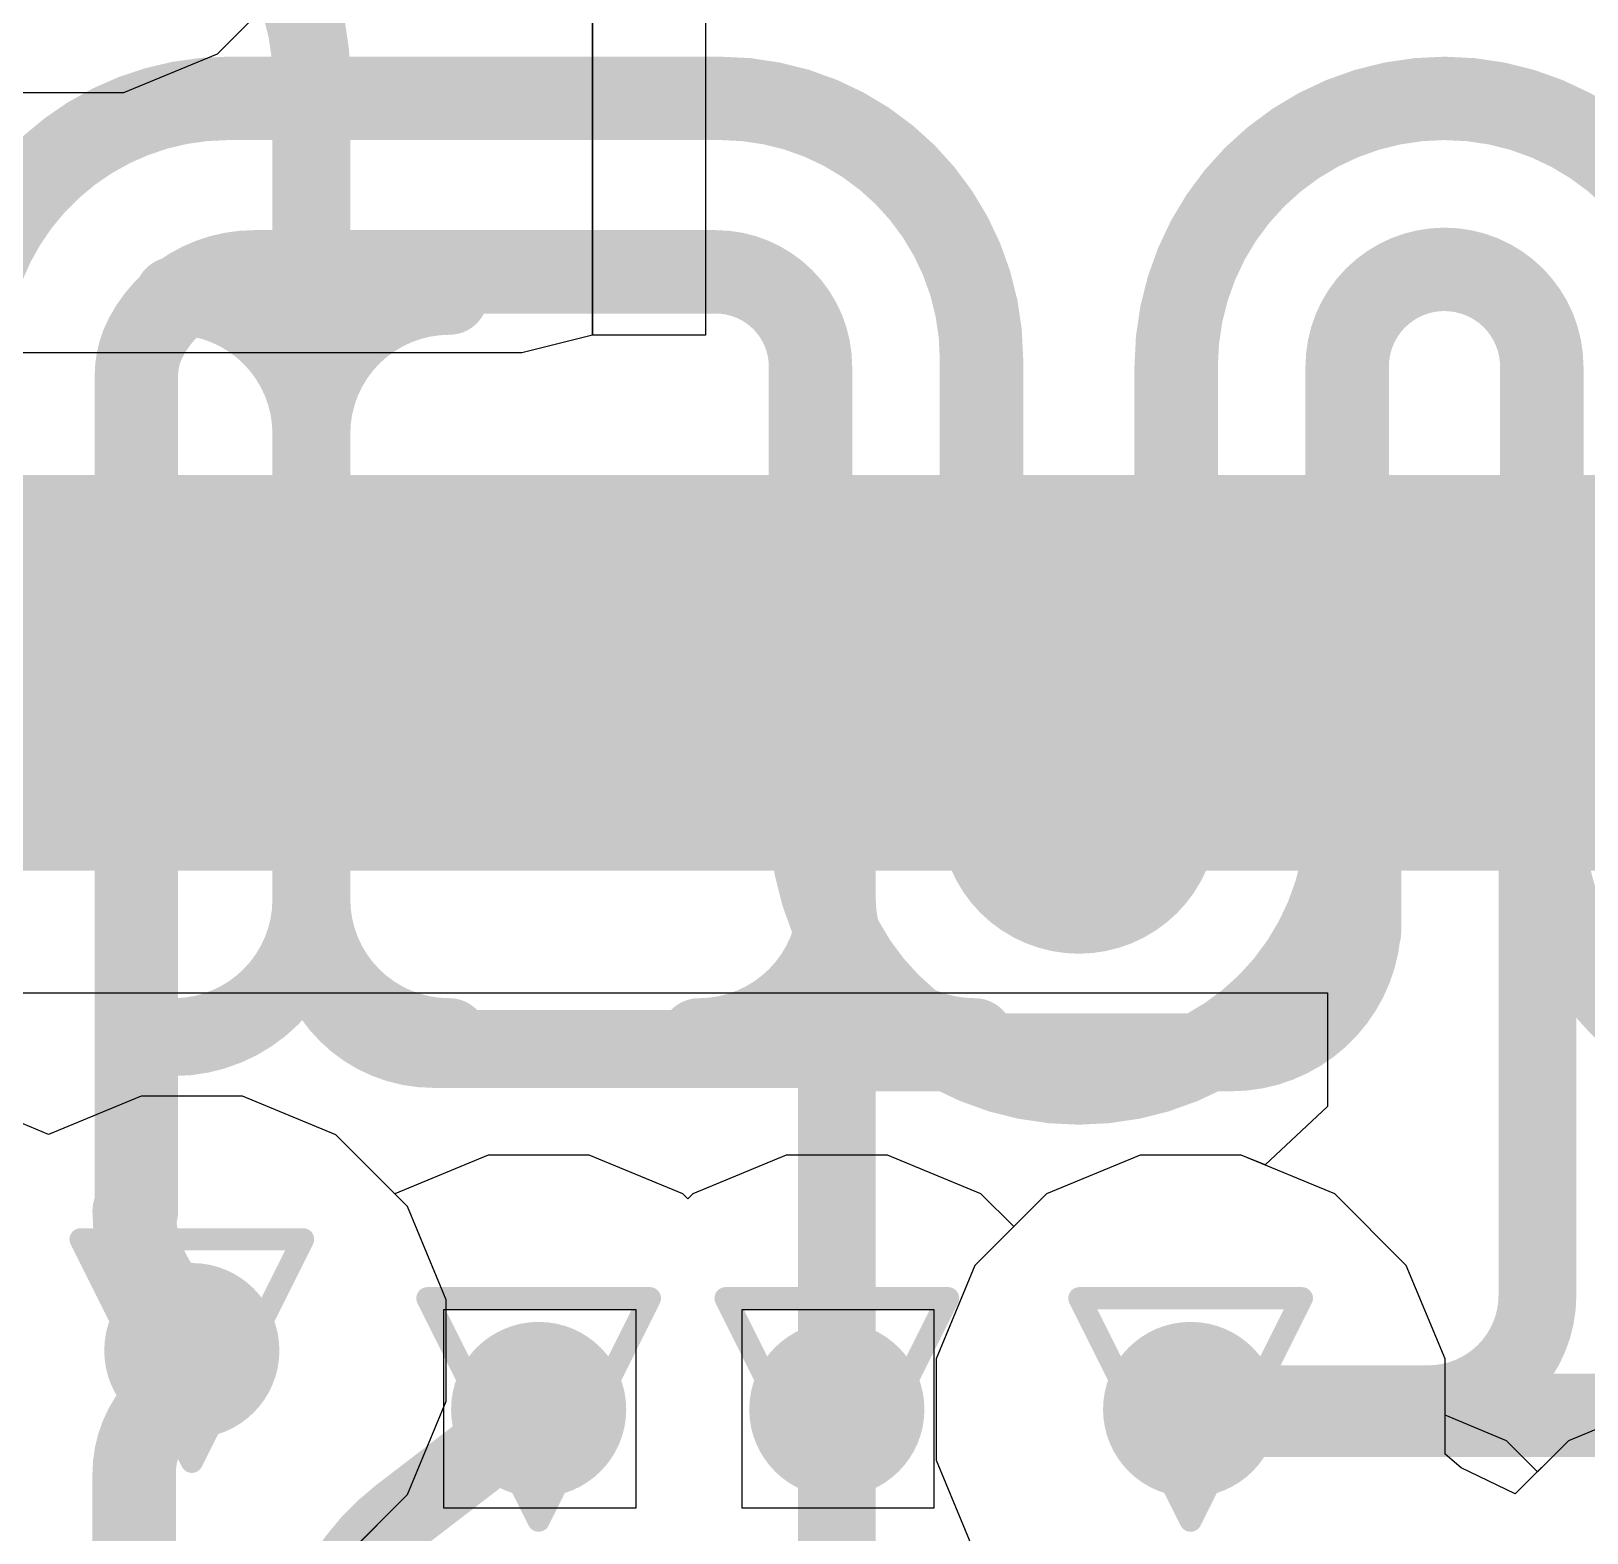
# Model space of a CAD drawing. Header units: inches. Extents: x -5 to 234, y -4 to 104.
# Drawn here: x 57.46 to 61.013, y -0.924 to 2.506 of the extents above; entities that cross this region are included whole.
import ezdxf

# ---------------------------------------------------------------- set-up
doc = ezdxf.new("R2010")
doc.units = ezdxf.units.IN
for name, color, linetype in [('Bottom Layer', 5, 'Continuous'), ('Drill Drawing', 1, 'Continuous'), ('GND', 16, 'Continuous'), ('POWER', 76, 'Continuous'), ('Top Layer', 1, 'Continuous'), ('Top Solder', 216, 'Continuous'), ('Via Holes', 16, 'Continuous')]:
    doc.layers.add(name, color=color, linetype=linetype)

# ---------------------------------------------------------------- blocks, each defined once
blk = doc.blocks.new('DF40C_100DS_0_4V_51__13')
at = {"layer": 'Top Layer'}
for points in [[(-13.699998, 0.35000057), (-13.4999984, 0.35000057), (-13.4999984, -0.35000057), (-13.699998, -0.35000057)], [(-13.30000134, 0.35000057), (-13.10000174, 0.35000057), (-13.10000174, -0.35000057), (-13.30000134, -0.35000057)], [(-12.8999996, 0.35000057), (-12.7, 0.35000057), (-12.7, -0.35000057), (-12.8999996, -0.35000057)], [(-12.5000004, 0.35000057), (-12.3000008, 0.35000057), (-12.3000008, -0.35000057), (-12.5000004, -0.35000057)], [(-12.1000012, 0.35000057), (-11.9000016, 0.35000057), (-11.9000016, -0.35000057), (-12.1000012, -0.35000057)], [(-11.69999946, 0.35000057), (-11.49999986, 0.35000057), (-11.49999986, -0.35000057), (-11.69999946, -0.35000057)], [(-11.30000026, 0.35000057), (-11.10000066, 0.35000057), (-11.10000066, -0.35000057), (-11.30000026, -0.35000057)], [(-10.90000106, 0.35000057), (-10.70000146, 0.35000057), (-10.70000146, -0.35000057), (-10.90000106, -0.35000057)], [(-10.49999932, 0.35000057), (-10.29999972, 0.35000057), (-10.29999972, -0.35000057), (-10.49999932, -0.35000057)]]:
    blk.add_hatch(color=1, dxfattribs=at).paths.add_polyline_path(points)
at = {"layer": 'Top Solder'}
for points in [[(-14.20160228, 0.45160057), (-13.79840268, 0.45160057), (-13.79840268, -0.45160057), (-14.20160228, -0.45160057)], [(-13.801598, 0.45160057), (-13.3983984, 0.45160057), (-13.3983984, -0.45160057), (-13.801598, -0.45160057)], [(-13.40160134, 0.45160057), (-12.99840174, 0.45160057), (-12.99840174, -0.45160057), (-13.40160134, -0.45160057)], [(-13.0015996, 0.45160057), (-12.5984, 0.45160057), (-12.5984, -0.45160057), (-13.0015996, -0.45160057)], [(-12.6016004, 0.45160057), (-12.1984008, 0.45160057), (-12.1984008, -0.45160057), (-12.6016004, -0.45160057)], [(-12.2016012, 0.45160057), (-11.7984016, 0.45160057), (-11.7984016, -0.45160057), (-12.2016012, -0.45160057)], [(-11.80159946, 0.45160057), (-11.39839986, 0.45160057), (-11.39839986, -0.45160057), (-11.80159946, -0.45160057)], [(-11.40160026, 0.45160057), (-10.99840066, 0.45160057), (-10.99840066, -0.45160057), (-11.40160026, -0.45160057)], [(-11.00160106, 0.45160057), (-10.59840146, 0.45160057), (-10.59840146, -0.45160057), (-11.00160106, -0.45160057)], [(-10.60159932, 0.45160057), (-10.19839972, 0.45160057), (-10.19839972, -0.45160057), (-10.60159932, -0.45160057)]]:
    blk.add_hatch(color=216, dxfattribs=at).paths.add_polyline_path(points)

msp = doc.modelspace()

# ---------------------------------------------------------------- hatches: boundary and pattern name
at = {"layer": 'Bottom Layer'}
h = msp.add_hatch(color=5, dxfattribs=at)
edge = h.paths.add_edge_path()
edge.add_arc((57.82692015999999, -0.50800254), 0.1999996, 0, 360)
h = msp.add_hatch(color=5, dxfattribs=at)
edge = h.paths.add_edge_path()
edge.add_arc((58.61895058, -0.64250062), 0.1999996, 0, 360)
h = msp.add_hatch(color=5, dxfattribs=at)
edge = h.paths.add_edge_path()
edge.add_arc((59.29991696, -0.64250062), 0.1999996, 0, 360)
h = msp.add_hatch(color=5, dxfattribs=at)
edge = h.paths.add_edge_path()
edge.add_arc((60.10788334, -0.64250062), 0.1999996, 0, 360)
at = {"layer": 'GND'}
h = msp.add_hatch(color=16, dxfattribs=at)
edge = h.paths.add_edge_path()
edge.add_arc((57.82692015999999, -0.50800254), 0.1999996, 0, 360)
h = msp.add_hatch(color=16, dxfattribs=at)
edge = h.paths.add_edge_path()
edge.add_arc((58.61895058, -0.64250062), 0.1999996, 0, 360)
h = msp.add_hatch(color=16, dxfattribs=at)
edge = h.paths.add_edge_path()
edge.add_arc((59.29991696, -0.64250062), 0.1999996, 0, 360)
h = msp.add_hatch(color=16, dxfattribs=at)
edge = h.paths.add_edge_path()
edge.add_arc((60.10788334, -0.64250062), 0.1999996, 0, 360)
at = {"layer": 'POWER'}
h = msp.add_hatch(color=76, dxfattribs=at)
edge = h.paths.add_edge_path()
edge.add_arc((57.82692015999999, -0.50800254), 0.1999996, 0, 360)
h = msp.add_hatch(color=76, dxfattribs=at)
edge = h.paths.add_edge_path()
edge.add_arc((58.61895058, -0.64250062), 0.1999996, 0, 360)
h = msp.add_hatch(color=76, dxfattribs=at)
edge = h.paths.add_edge_path()
edge.add_arc((59.29991696, -0.64250062), 0.1999996, 0, 360)
h = msp.add_hatch(color=76, dxfattribs=at)
edge = h.paths.add_edge_path()
edge.add_arc((60.10788334, -0.64250062), 0.1999996, 0, 360)
at = {"layer": 'Top Layer'}
h = msp.add_hatch(color=1, dxfattribs=at)
edge = h.paths.add_edge_path()
edge.add_arc((57.82692015999999, -0.50800254), 0.1999996, 0, 360)
h = msp.add_hatch(color=1, dxfattribs=at)
edge = h.paths.add_edge_path()
edge.add_arc((58.61895058, -0.64250062), 0.1999996, 0, 360)
h = msp.add_hatch(color=1, dxfattribs=at)
edge = h.paths.add_edge_path()
edge.add_arc((59.29991696, -0.64250062), 0.1999996, 0, 360)
h = msp.add_hatch(color=1, dxfattribs=at)
edge = h.paths.add_edge_path()
edge.add_arc((60.10788334, -0.64250062), 0.1999996, 0, 360)
at = {"layer": 'Via Holes'}
h = msp.add_hatch(color=7, dxfattribs=at)
edge = h.paths.add_edge_path()
edge.add_arc((57.82692015999999, -0.50800254), 0.0999998, 0, 360)
h = msp.add_hatch(color=7, dxfattribs=at)
edge = h.paths.add_edge_path()
edge.add_arc((58.61895058, -0.64250062), 0.0999998, 0, 360)
h = msp.add_hatch(color=7, dxfattribs=at)
edge = h.paths.add_edge_path()
edge.add_arc((59.29991696, -0.64250062), 0.0999998, 0, 360)
h = msp.add_hatch(color=7, dxfattribs=at)
edge = h.paths.add_edge_path()
edge.add_arc((60.10788334, -0.64250062), 0.0999998, 0, 360)

# ---------------------------------------------------------------- linework, layer by layer
at = {"layer": 'Bottom Layer'}
for p, q in [((58.84141394, -0.41462198), (58.40183137999999, -0.41462198)), ((58.40183137999999, -0.41462198), (58.40183137999999, -0.8671179)), ((58.84141394, -0.8671179), (58.84141394, -0.41462198)), ((59.52238032, -0.41462198), (59.08279776, -0.41462198)), ((59.08279776, -0.41462198), (59.08279776, -0.8671179)), ((59.52238032, -0.8671179), (59.52238032, -0.41462198)), ((58.40183137999999, -0.8671179), (58.84141394, -0.8671179)), ((59.08279776, -0.8671179), (59.52238032, -0.8671179))]:
    msp.add_line(p, q, dxfattribs=at)
for points in [[(57.30978378, 1.75171608, 0.1905, 0.1905, -0.4142135623730951), (57.91008229999999, 2.3520146, 0.1905, 0.1905, 0)], [(57.91008229999999, 2.3520146, 0.1905, 0.1905, 0), (59.03474857999999, 2.3520146, 0.1905, 0.1905, 0)], [(59.03474857999999, 2.3520146, 0.1905, 0.1905, -0.4142135623730951), (59.63031254, 1.75645064, 0.1905, 0.1905, 0)], [(60.07481254, 1.73925992, 0.1905, 0.1905, -0.9999999999999999), (61.3003219, 1.73925992, 0.1905, 0.1905, 0)], [(57.72157366, 1.80550566, 0.1905, 0.1905, -0.2797245953977867), (57.9692008, 1.9558, 0.1905, 0.1905, 0)], [(57.9692008, 1.9558, 0.1905, 0.1905, 0), (59.02326778, 1.9558, 0.1905, 0.1905, 0)], [(59.02326778, 1.9558, 0.1905, 0.1905, -0.4142135623730951), (59.23980786, 1.73925992, 0.1905, 0.1905, 0)], [(60.46531721999999, 1.73925992, 0.1905, 0.1905, -0.9999999999999999), (60.90981721999999, 1.73925992, 0.1905, 0.1905, 0)], [(57.70028338, 1.7189704, 0.1905, 0.1905, -0.1185919787070446), (57.72157366, 1.80550566, 0.1905, 0.1905, 0)], [(59.63031254, 0.71591678, 0.1905, 0.1905, 0), (59.63031254, 1.75645064, 0.1905, 0.1905, 0)], [(57.70028338, -0.18993104, 0.1905, 0.1905, 0), (57.70028338, 1.7189704, 0.1905, 0.1905, 0)], [(59.23980786, 0.71591678, 0.1905, 0.1905, 0), (59.23980786, 1.73925992, 0.1905, 0.1905, 0)], [(60.07481254, 0.71591678, 0.1905, 0.1905, 0), (60.07481254, 1.73925992, 0.1905, 0.1905, 0)], [(60.46531721999999, 0.71591678, 0.1905, 0.1905, 0), (60.46531721999999, 1.73925992, 0.1905, 0.1905, 0)], [(60.90981721999999, 0.71591678, 0.1905, 0.1905, 0), (60.90981721999999, 1.73925992, 0.1905, 0.1905, 0)], [(60.46531721999999, 0.71591678, 0.1905, 0.1905, -0.9999999999999999), (59.23980786, 0.71591678, 0.1905, 0.1905, 0)], [(60.07481254, 0.71591678, 0.1905, 0.1905, -0.9999999999999999), (59.63031254, 0.71591678, 0.1905, 0.1905, 0)], [(62.13532658, 0.71591678, 0.1905, 0.1905, -0.9999999999999999), (60.90981721999999, 0.71591678, 0.1905, 0.1905, 0)], [(57.69517036, -0.18993104, 0.1905, 0.1905, 0), (57.70028338, -0.18993104, 0.1905, 0.1905, 0)], [(57.78683388, -0.411226, 0.1905, 0.1905, -0.198912367379658), (57.69517036, -0.18993104, 0.1905, 0.1905, 0)], [(57.78683388, -0.411226, 0.1905, 0.1905, -0.198912367379658), (57.82692015999999, -0.50800254, 0.1905, 0.1905, 0)], [(60.10788334, -0.64250062, 0.18999962, 0.18999962, 0), (60.1213174, -0.6559346799999999, 0.18999962, 0.18999962, 0)], [(60.1213174, -0.6559346799999999, 0.18999962, 0.18999962, 0), (77.78324549999999, -0.6559346799999999, 0.18999962, 0.18999962, 0)]]:
    msp.add_lwpolyline(points, format="xyseb", dxfattribs=at)
for points in [[(57.8624573, 2.3520146, 0.09524999999999999, 0.09524999999999999, 1), (57.9577073, 2.3520146, 0.09524999999999999, 0.09524999999999999, 1)], [(57.8624573, 2.3520146, 0.09524999999999999, 0.09524999999999999, 1), (57.9577073, 2.3520146, 0.09524999999999999, 0.09524999999999999, 1)], [(58.98712358, 2.3520146, 0.09524999999999999, 0.09524999999999999, 1), (59.08237358, 2.3520146, 0.09524999999999999, 0.09524999999999999, 1)], [(58.98712358, 2.3520146, 0.09524999999999999, 0.09524999999999999, 1), (59.08237358, 2.3520146, 0.09524999999999999, 0.09524999999999999, 1)], [(57.9215758, 1.9558, 0.09524999999999999, 0.09524999999999999, 1), (58.01682579999999, 1.9558, 0.09524999999999999, 0.09524999999999999, 1)], [(57.9215758, 1.9558, 0.09524999999999999, 0.09524999999999999, 1), (58.01682579999999, 1.9558, 0.09524999999999999, 0.09524999999999999, 1)], [(58.97564278, 1.9558, 0.09524999999999999, 0.09524999999999999, 1), (59.07089277999999, 1.9558, 0.09524999999999999, 0.09524999999999999, 1)], [(58.97564278, 1.9558, 0.09524999999999999, 0.09524999999999999, 1), (59.07089277999999, 1.9558, 0.09524999999999999, 0.09524999999999999, 1)], [(57.67394866, 1.80550566, 0.09524999999999999, 0.09524999999999999, 1), (57.76919866, 1.80550566, 0.09524999999999999, 0.09524999999999999, 1)], [(57.67394866, 1.80550566, 0.09524999999999999, 0.09524999999999999, 1), (57.76919866, 1.80550566, 0.09524999999999999, 0.09524999999999999, 1)], [(59.58268753999999, 1.75645064, 0.09524999999999999, 0.09524999999999999, 1), (59.67793754, 1.75645064, 0.09524999999999999, 0.09524999999999999, 1)], [(59.58268753999999, 1.75645064, 0.09524999999999999, 0.09524999999999999, 1), (59.67793754, 1.75645064, 0.09524999999999999, 0.09524999999999999, 1)], [(57.65265838, 1.7189704, 0.09524999999999999, 0.09524999999999999, 1), (57.74790838, 1.7189704, 0.09524999999999999, 0.09524999999999999, 1)], [(57.65265838, 1.7189704, 0.09524999999999999, 0.09524999999999999, 1), (57.74790838, 1.7189704, 0.09524999999999999, 0.09524999999999999, 1)], [(59.19218286, 1.73925992, 0.09524999999999999, 0.09524999999999999, 1), (59.28743286, 1.73925992, 0.09524999999999999, 0.09524999999999999, 1)], [(59.19218286, 1.73925992, 0.09524999999999999, 0.09524999999999999, 1), (59.28743286, 1.73925992, 0.09524999999999999, 0.09524999999999999, 1)], [(60.02718754, 1.73925992, 0.09524999999999999, 0.09524999999999999, 1), (60.12243754, 1.73925992, 0.09524999999999999, 0.09524999999999999, 1)], [(60.02718754, 1.73925992, 0.09524999999999999, 0.09524999999999999, 1), (60.12243754, 1.73925992, 0.09524999999999999, 0.09524999999999999, 1)], [(60.41769222, 1.73925992, 0.09524999999999999, 0.09524999999999999, 1), (60.51294221999999, 1.73925992, 0.09524999999999999, 0.09524999999999999, 1)], [(60.41769222, 1.73925992, 0.09524999999999999, 0.09524999999999999, 1), (60.51294221999999, 1.73925992, 0.09524999999999999, 0.09524999999999999, 1)], [(60.86219221999999, 1.73925992, 0.09524999999999999, 0.09524999999999999, 1), (60.95744222, 1.73925992, 0.09524999999999999, 0.09524999999999999, 1)], [(60.86219221999999, 1.73925992, 0.09524999999999999, 0.09524999999999999, 1), (60.95744222, 1.73925992, 0.09524999999999999, 0.09524999999999999, 1)], [(59.19218286, 0.71591678, 0.09524999999999999, 0.09524999999999999, 1), (59.28743286, 0.71591678, 0.09524999999999999, 0.09524999999999999, 1)], [(59.19218286, 0.71591678, 0.09524999999999999, 0.09524999999999999, 1), (59.28743286, 0.71591678, 0.09524999999999999, 0.09524999999999999, 1)], [(59.58268753999999, 0.71591678, 0.09524999999999999, 0.09524999999999999, 1), (59.67793754, 0.71591678, 0.09524999999999999, 0.09524999999999999, 1)], [(59.58268753999999, 0.71591678, 0.09524999999999999, 0.09524999999999999, 1), (59.67793754, 0.71591678, 0.09524999999999999, 0.09524999999999999, 1)], [(60.02718754, 0.71591678, 0.09524999999999999, 0.09524999999999999, 1), (60.12243754, 0.71591678, 0.09524999999999999, 0.09524999999999999, 1)], [(60.02718754, 0.71591678, 0.09524999999999999, 0.09524999999999999, 1), (60.12243754, 0.71591678, 0.09524999999999999, 0.09524999999999999, 1)], [(60.41769222, 0.71591678, 0.09524999999999999, 0.09524999999999999, 1), (60.51294221999999, 0.71591678, 0.09524999999999999, 0.09524999999999999, 1)], [(60.41769222, 0.71591678, 0.09524999999999999, 0.09524999999999999, 1), (60.51294221999999, 0.71591678, 0.09524999999999999, 0.09524999999999999, 1)], [(60.86219221999999, 0.71591678, 0.09524999999999999, 0.09524999999999999, 1), (60.95744222, 0.71591678, 0.09524999999999999, 0.09524999999999999, 1)], [(60.86219221999999, 0.71591678, 0.09524999999999999, 0.09524999999999999, 1), (60.95744222, 0.71591678, 0.09524999999999999, 0.09524999999999999, 1)], [(57.64754536, -0.18993104, 0.09524999999999999, 0.09524999999999999, 1), (57.74279536, -0.18993104, 0.09524999999999999, 0.09524999999999999, 1)], [(57.64754536, -0.18993104, 0.09524999999999999, 0.09524999999999999, 1), (57.74279536, -0.18993104, 0.09524999999999999, 0.09524999999999999, 1)], [(57.65265838, -0.18993104, 0.09524999999999999, 0.09524999999999999, 1), (57.74790838, -0.18993104, 0.09524999999999999, 0.09524999999999999, 1)], [(57.65265838, -0.18993104, 0.09524999999999999, 0.09524999999999999, 1), (57.74790838, -0.18993104, 0.09524999999999999, 0.09524999999999999, 1)], [(57.73920887999999, -0.411226, 0.09524999999999999, 0.09524999999999999, 1), (57.83445887999999, -0.411226, 0.09524999999999999, 0.09524999999999999, 1)], [(57.73920887999999, -0.411226, 0.09524999999999999, 0.09524999999999999, 1), (57.83445887999999, -0.411226, 0.09524999999999999, 0.09524999999999999, 1)], [(57.77929515999999, -0.50800254, 0.09524999999999999, 0.09524999999999999, 1), (57.87454516, -0.50800254, 0.09524999999999999, 0.09524999999999999, 1)], [(60.06038279999999, -0.64250062, 0.09499853999999999, 0.09499853999999999, 1), (60.15538388, -0.64250062, 0.09499853999999999, 0.09499853999999999, 1)], [(60.07381685999999, -0.6559346799999999, 0.09499853999999999, 0.09499853999999999, 1), (60.16881794, -0.6559346799999999, 0.09499853999999999, 0.09499853999999999, 1)], [(60.07381685999999, -0.6559346799999999, 0.09499853999999999, 0.09499853999999999, 1), (60.16881794, -0.6559346799999999, 0.09499853999999999, 0.09499853999999999, 1)]]:
    msp.add_lwpolyline(points, format="xyseb", close=True, dxfattribs=at)
at = {"layer": 'Drill Drawing'}
for points in [[(57.57292016, -0.25400254, 0.0508, 0.0508, 0), (58.08092016, -0.25400254, 0.0508, 0.0508, 0)], [(57.57292016, -0.25400254, 0.0508, 0.0508, 0), (57.82692015999999, -0.7620025399999999, 0.0508, 0.0508, 0)], [(57.82692015999999, -0.7620025399999999, 0.0508, 0.0508, 0), (58.08092016, -0.25400254, 0.0508, 0.0508, 0)], [(58.36495057999999, -0.38850062, 0.0508, 0.0508, 0), (58.87295057999999, -0.38850062, 0.0508, 0.0508, 0)], [(58.36495057999999, -0.38850062, 0.0508, 0.0508, 0), (58.61895058, -0.89650062, 0.0508, 0.0508, 0)], [(58.61895058, -0.89650062, 0.0508, 0.0508, 0), (58.87295057999999, -0.38850062, 0.0508, 0.0508, 0)], [(59.04591696, -0.38850062, 0.0508, 0.0508, 0), (59.55391696, -0.38850062, 0.0508, 0.0508, 0)], [(59.04591696, -0.38850062, 0.0508, 0.0508, 0), (59.29991696, -0.89650062, 0.0508, 0.0508, 0)], [(59.29991696, -0.89650062, 0.0508, 0.0508, 0), (59.55391696, -0.38850062, 0.0508, 0.0508, 0)], [(59.85388333999999, -0.38850062, 0.0508, 0.0508, 0), (60.36188333999999, -0.38850062, 0.0508, 0.0508, 0)], [(59.85388333999999, -0.38850062, 0.0508, 0.0508, 0), (60.10788334, -0.89650062, 0.0508, 0.0508, 0)], [(60.10788334, -0.89650062, 0.0508, 0.0508, 0), (60.36188333999999, -0.38850062, 0.0508, 0.0508, 0)]]:
    msp.add_lwpolyline(points, format="xyseb", dxfattribs=at)
for points in [[(57.56022015999999, -0.25400254, 0.0254, 0.0254, 1), (57.58562015999999, -0.25400254, 0.0254, 0.0254, 1)], [(57.56022015999999, -0.25400254, 0.0254, 0.0254, 1), (57.58562015999999, -0.25400254, 0.0254, 0.0254, 1)], [(58.06822016, -0.25400254, 0.0254, 0.0254, 1), (58.09362015999999, -0.25400254, 0.0254, 0.0254, 1)], [(58.06822016, -0.25400254, 0.0254, 0.0254, 1), (58.09362015999999, -0.25400254, 0.0254, 0.0254, 1)], [(58.35225058, -0.38850062, 0.0254, 0.0254, 1), (58.37765057999999, -0.38850062, 0.0254, 0.0254, 1)], [(58.35225058, -0.38850062, 0.0254, 0.0254, 1), (58.37765057999999, -0.38850062, 0.0254, 0.0254, 1)], [(58.86025058, -0.38850062, 0.0254, 0.0254, 1), (58.88565058, -0.38850062, 0.0254, 0.0254, 1)], [(58.86025058, -0.38850062, 0.0254, 0.0254, 1), (58.88565058, -0.38850062, 0.0254, 0.0254, 1)], [(59.03321696, -0.38850062, 0.0254, 0.0254, 1), (59.05861695999999, -0.38850062, 0.0254, 0.0254, 1)], [(59.03321696, -0.38850062, 0.0254, 0.0254, 1), (59.05861695999999, -0.38850062, 0.0254, 0.0254, 1)], [(59.54121695999999, -0.38850062, 0.0254, 0.0254, 1), (59.56661695999999, -0.38850062, 0.0254, 0.0254, 1)], [(59.54121695999999, -0.38850062, 0.0254, 0.0254, 1), (59.56661695999999, -0.38850062, 0.0254, 0.0254, 1)], [(59.84118334, -0.38850062, 0.0254, 0.0254, 1), (59.86658334, -0.38850062, 0.0254, 0.0254, 1)], [(59.84118334, -0.38850062, 0.0254, 0.0254, 1), (59.86658334, -0.38850062, 0.0254, 0.0254, 1)], [(60.34918334, -0.38850062, 0.0254, 0.0254, 1), (60.37458333999999, -0.38850062, 0.0254, 0.0254, 1)], [(60.34918334, -0.38850062, 0.0254, 0.0254, 1), (60.37458333999999, -0.38850062, 0.0254, 0.0254, 1)], [(57.81422016, -0.7620025399999999, 0.0254, 0.0254, 1), (57.83962016, -0.7620025399999999, 0.0254, 0.0254, 1)], [(57.81422016, -0.7620025399999999, 0.0254, 0.0254, 1), (57.83962016, -0.7620025399999999, 0.0254, 0.0254, 1)], [(58.60625057999999, -0.89650062, 0.0254, 0.0254, 1), (58.63165057999999, -0.89650062, 0.0254, 0.0254, 1)], [(58.60625057999999, -0.89650062, 0.0254, 0.0254, 1), (58.63165057999999, -0.89650062, 0.0254, 0.0254, 1)], [(59.28721696, -0.89650062, 0.0254, 0.0254, 1), (59.31261696, -0.89650062, 0.0254, 0.0254, 1)], [(59.28721696, -0.89650062, 0.0254, 0.0254, 1), (59.31261696, -0.89650062, 0.0254, 0.0254, 1)], [(60.09518333999999, -0.89650062, 0.0254, 0.0254, 1), (60.12058333999999, -0.89650062, 0.0254, 0.0254, 1)], [(60.09518333999999, -0.89650062, 0.0254, 0.0254, 1), (60.12058333999999, -0.89650062, 0.0254, 0.0254, 1)]]:
    msp.add_lwpolyline(points, format="xyseb", close=True, dxfattribs=at)
at = {"layer": 'GND'}
for p, q in [((57.49992055999999, -0.01458214), (57.28848841999999, 0.07299705999999999)), ((57.7113527, 0.07299705999999999), (57.49992055999999, -0.01458214)), ((57.94248762, 0.07299705999999999), (57.7113527, 0.07299705999999999)), ((58.15603049999999, -0.0154559), (57.94248762, 0.07299705999999999)), ((58.31946679999999, -0.1788922), (58.15603049999999, -0.0154559)), ((59.99231587999999, -0.06150102), (59.778773, -0.14995398)), ((60.22345079999999, -0.06150102), (59.99231587999999, -0.06150102)), ((60.43699367999999, -0.14995398), (60.22345079999999, -0.06150102)), ((59.778773, -0.14995398), (59.61533669999999, -0.31339028)), ((60.60042998, -0.31339028), (60.43699367999999, -0.14995398)), ((58.40791976, -0.39243508), (58.31946679999999, -0.1788922)), ((59.61533669999999, -0.31339028), (59.52688374, -0.52693316)), ((60.68888293999999, -0.52693316), (60.60042998, -0.31339028)), ((58.40791976, -0.62357), (58.40791976, -0.39243508)), ((59.52688374, -0.52693316), (59.52688374, -0.7580680799999999)), ((60.68888293999999, -0.74428604), (60.68888293999999, -0.52693316)), ((58.31946679999999, -0.83711288), (58.40791976, -0.62357)), ((61.18435058, -0.62535562), (60.97080769999999, -0.71380858)), ((60.7256215, -0.7757363199999999), (60.68888293999999, -0.74428604)), ((60.97080769999999, -0.71380858), (60.84936014, -0.8352561399999999)), ((59.52688374, -0.7580680799999999), (59.61533669999999, -0.9716109599999999)), ((60.84936014, -0.8352561399999999), (60.7256215, -0.7757363199999999)), ((58.15603049999999, -1.00054918), (58.31946679999999, -0.83711288))]:
    msp.add_line(p, q, dxfattribs=at)
at = {"layer": 'POWER'}
for p, q in [((57.88551034, 2.45385336), (58.04894664, 2.61728966)), ((57.67196745999999, 2.3654004), (57.88551034, 2.45385336)), ((57.44083253999999, 2.3654004), (57.67196745999999, 2.3654004)), ((57.49992055999999, -0.01458214), (57.28848841999999, 0.07299705999999999)), ((57.7113527, 0.07299705999999999), (57.49992055999999, -0.01458214)), ((57.94248762, 0.07299705999999999), (57.7113527, 0.07299705999999999)), ((58.15603049999999, -0.0154559), (57.94248762, 0.07299705999999999)), ((58.29032791999999, -0.14975332), (58.15603049999999, -0.0154559)), ((58.50338312, -0.06150102), (58.29032791999999, -0.14975332)), ((58.73451803999999, -0.06150102), (58.50338312, -0.06150102)), ((58.94806092, -0.14995398), (58.73451803999999, -0.06150102)), ((59.1843495, -0.06150102), (58.97080662, -0.14995398)), ((59.41548442, -0.06150102), (59.1843495, -0.06150102)), ((59.62902729999999, -0.14995398), (59.41548442, -0.06150102)), ((59.99231587999999, -0.06150102), (59.778773, -0.14995398)), ((60.22345079999999, -0.06150102), (59.99231587999999, -0.06150102)), ((60.43699367999999, -0.14995398), (60.22345079999999, -0.06150102)), ((58.95943504, -0.1613281), (58.94806092, -0.14995398)), ((58.97080662, -0.14995398), (58.95943504, -0.1613281)), ((59.70389887999999, -0.2248281), (59.62902729999999, -0.14995398)), ((59.778773, -0.14995398), (59.70389887999999, -0.2248281)), ((60.60042998, -0.31339028), (60.43699367999999, -0.14995398)), ((60.68888293999999, -0.52693316), (60.60042998, -0.31339028)), ((60.68888293999999, -0.65575942), (60.68888293999999, -0.52693316)), ((61.18435058, -0.62535562), (60.97080769999999, -0.71380858)), ((60.82902744, -0.71380858), (60.68888293999999, -0.65575942)), ((60.89991884, -0.78469998), (60.82902744, -0.71380858)), ((60.97080769999999, -0.71380858), (60.89991884, -0.78469998))]:
    msp.add_line(p, q, dxfattribs=at)
at = {"layer": 'Top Layer'}
for p, q in [((58.74198055999999, 1.81082188), (58.74198055999999, 3.76135646)), ((58.99991756, 3.76135646), (58.99991756, 1.81082188)), ((58.74198055999999, 3.633627479999999), (58.74198055999999, 1.94869054)), ((58.74198055999999, 1.94869054), (58.74197802, 1.81082442)), ((58.74197802, 1.81082442), (58.58072103999999, 1.770888)), ((58.99991756, 1.81082188), (58.74198055999999, 1.81082188)), ((58.58072103999999, 1.770888), (56.98075218, 1.770888)), ((52.98098877999999, 0.3088894), (60.42081387999999, 0.3088894)), ((60.42081387999999, 0.3088894), (60.42081387999999, 0.04919979999999999)), ((57.49992055999999, -0.01458214), (57.28848841999999, 0.07299705999999999)), ((57.7113527, 0.07299705999999999), (57.49992055999999, -0.01458214)), ((57.94248762, 0.07299705999999999), (57.7113527, 0.07299705999999999)), ((58.15603049999999, -0.0154559), (57.94248762, 0.07299705999999999)), ((60.42081387999999, 0.04919979999999999), (60.27781696, -0.08402066)), ((58.31946679999999, -0.1788922), (58.15603049999999, -0.0154559)), ((59.99231587999999, -0.06150102), (59.778773, -0.14995398)), ((60.22345079999999, -0.06150102), (59.99231587999999, -0.06150102)), ((60.27781696, -0.08402066), (60.22345079999999, -0.06150102)), ((59.778773, -0.14995398), (59.61533669999999, -0.31339028)), ((58.40791976, -0.39243508), (58.31946679999999, -0.1788922)), ((59.61533669999999, -0.31339028), (59.52688374, -0.52693316)), ((58.40791976, -0.62357), (58.40791976, -0.39243508)), ((59.52688374, -0.52693316), (59.52688374, -0.7580680799999999)), ((58.31946679999999, -0.83711288), (58.40791976, -0.62357)), ((59.52688374, -0.7580680799999999), (59.61533669999999, -0.9716109599999999)), ((58.18074978, -0.9758299), (58.31946679999999, -0.83711288))]:
    msp.add_line(p, q, dxfattribs=at)
for points in [[(57.5564, 2.9464, 0.1778, 0.1778, -0.4142135623730951), (58.09991682, 2.40288318, 0.1778, 0.1778, 0)], [(58.09991682, 1.58609538, 0.1778, 0.1778, 0), (58.09991682, 2.40288318, 0.1778, 0.1778, 0)], [(57.78507619999999, 1.900936, 0.1778, 0.1778, -0.4142135623730951), (58.09991682, 1.58609538, 0.1778, 0.1778, 0)], [(58.09991682, 1.58609538, 0.1778, 0.1778, -0.4142135623730951), (58.41475744, 1.900936, 0.1778, 0.1778, 0)], [(58.09991682, 1.07982258, 0.1778, 0.1778, 0), (58.09991682, 1.58609538, 0.1778, 0.1778, 0)], [(60.89991884, 2.54e-06, 0.1778, 0.1778, 0), (60.89991884, 1.07982258, 0.1778, 0.1778, 0)], [(58.09991682, 0.5227497799999999, 0.1778, 0.1778, 0), (58.09991682, 1.02902258, 0.1778, 0.1778, 0)], [(59.29991696, 0.5227497799999999, 0.1778, 0.1778, 0), (59.29991696, 1.02902258, 0.1778, 0.1778, 0)], [(60.49991709999999, 0.5227497799999999, 0.1778, 0.1778, 0), (60.49991709999999, 1.02902258, 0.1778, 0.1778, 0)], [(58.09991682, 0.5227497799999999, 0.1778, 0.1778, -0.4142135623730951), (57.78507619999999, 0.20790916, 0.1778, 0.1778, 0)], [(58.09991682, 0.43360594, 0.1778, 0.1778, 0), (58.09991682, 0.54814978, 0.1778, 0.1778, 0)], [(58.41475744, 0.20790916, 0.1778, 0.1778, -0.4142135623730951), (58.09991682, 0.5227497799999999, 0.1778, 0.1778, 0)], [(59.29991696, 0.5227497799999999, 0.1778, 0.1778, -0.4142135623730951), (58.98507633999999, 0.20790916, 0.1778, 0.1778, 0)], [(59.29991696, 0.19326098, 0.1778, 0.1778, 0), (59.29991696, 0.54814978, 0.1778, 0.1778, 0)], [(59.61475758, 0.20790916, 0.1778, 0.1778, -0.4142135623730951), (59.29991696, 0.5227497799999999, 0.1778, 0.1778, 0)], [(60.49991709999999, 0.5227497799999999, 0.1778, 0.1778, -0.4142135623730951), (60.18507648, 0.20790916, 0.1778, 0.1778, 0)], [(60.49991709999999, 0.44759626, 0.1778, 0.1778, 0), (60.49991709999999, 0.54814978, 0.1778, 0.1778, 0)], [(58.37806206, 0.1808607, 0.1778, 0.1778, -0.4142135623730951), (58.09991682, 0.4590059399999999, 0.1778, 0.1778, 0)], [(60.49991709999999, 0.47299626, 0.1778, 0.1778, -0.4142135623730951), (60.19991769999999, 0.17299686, 0.1778, 0.1778, 0)], [(59.26211668, 0.1808607, 0.1778, 0.1778, 0), (59.29991696, 0.21866098, 0.1778, 0.1778, 0)], [(59.29991696, -0.64250062, 0.1778, 0.1778, 0), (59.29991696, 0.21866098, 0.1778, 0.1778, 0)], [(59.34558108, 0.17299686, 0.1778, 0.1778, -0.4142135623730951), (59.29991696, 0.21866098, 0.1778, 0.1778, 0)], [(58.37806206, 0.1808607, 0.1778, 0.1778, 0), (59.26211668, 0.1808607, 0.1778, 0.1778, 0)], [(59.34558108, 0.17299686, 0.1778, 0.1778, 0), (60.19991769999999, 0.17299686, 0.1778, 0.1778, 0)], [(60.89991884, 2.54e-06, 0.1778, 0.1778, 0), (60.89992137999999, 0, 0.1778, 0.1778, 0)], [(60.89992137999999, -0.38158928, 0.1778, 0.1778, 0), (60.89992137999999, 0, 0.1778, 0.1778, 0)], [(60.89992137999999, -0.38158928, 0.1778, 0.1778, -0.4142135623730951), (60.65094296, -0.6305677, 0.1778, 0.1778, 0)], [(57.82692015999999, -0.50800254, 0.1905, 0.1905, -0.1985616833215162), (57.78696342, -0.6046495399999999, 0.1905, 0.1905, 0)], [(57.76104526, -0.6305677, 0.1905, 0.1905, 0), (57.78683388, -0.60477908, 0.1905, 0.1905, 0)], [(57.78683388, -0.60477908, 0.1905, 0.1905, 0), (57.78696342, -0.6046495399999999, 0.1905, 0.1905, 0)], [(57.78696342, -0.6046495399999999, 0.1905, 0.1905, -0.000334636698805013), (57.78683388, -0.60477908, 0.1905, 0.1905, 0)], [(57.69517036, -0.78960472, 0.1905, 0.1905, -0.198912367379658), (57.76104526, -0.6305677, 0.1905, 0.1905, 0)], [(58.30293648, -0.88504268, 0.1778, 0.1778, 0), (58.61895058, -0.64250062, 0.1778, 0.1778, 0)], [(59.29991696, -1.493901, 0.1778, 0.1778, 0), (59.29991696, -0.64250062, 0.1778, 0.1778, 0)], [(60.10788334, -0.64250062, 0.1778, 0.1778, 0), (60.11981625999999, -0.6305677, 0.1778, 0.1778, 0)], [(60.11981625999999, -0.6305677, 0.1778, 0.1778, 0), (60.65094296, -0.6305677, 0.1778, 0.1778, 0)], [(57.69517036, -1.99542908, 0.1905, 0.1905, 0), (57.69517036, -0.78960472, 0.1905, 0.1905, 0)], [(58.09991682, -1.2967843, 0.1778, 0.1778, -0.2331376262602441), (58.30293648, -0.88504268, 0.1778, 0.1778, 0)]]:
    msp.add_lwpolyline(points, format="xyseb", dxfattribs=at)
for points in [[(58.05546682, 2.40288318, 0.08889999999999999, 0.08889999999999999, 1), (58.14436681999999, 2.40288318, 0.08889999999999999, 0.08889999999999999, 1)], [(58.05546682, 2.40288318, 0.08889999999999999, 0.08889999999999999, 1), (58.14436681999999, 2.40288318, 0.08889999999999999, 0.08889999999999999, 1)], [(57.74062619999999, 1.900936, 0.08889999999999999, 0.08889999999999999, 1), (57.82952619999999, 1.900936, 0.08889999999999999, 0.08889999999999999, 1)], [(58.37030744, 1.900936, 0.08889999999999999, 0.08889999999999999, 1), (58.45920744, 1.900936, 0.08889999999999999, 0.08889999999999999, 1)], [(58.05546682, 1.58609538, 0.08889999999999999, 0.08889999999999999, 1), (58.14436681999999, 1.58609538, 0.08889999999999999, 0.08889999999999999, 1)], [(58.05546682, 1.58609538, 0.08889999999999999, 0.08889999999999999, 1), (58.14436681999999, 1.58609538, 0.08889999999999999, 0.08889999999999999, 1)], [(58.05546682, 1.58609538, 0.08889999999999999, 0.08889999999999999, 1), (58.14436681999999, 1.58609538, 0.08889999999999999, 0.08889999999999999, 1)], [(58.05546682, 1.58609538, 0.08889999999999999, 0.08889999999999999, 1), (58.14436681999999, 1.58609538, 0.08889999999999999, 0.08889999999999999, 1)], [(58.05546682, 1.07982258, 0.08889999999999999, 0.08889999999999999, 1), (58.14436681999999, 1.07982258, 0.08889999999999999, 0.08889999999999999, 1)], [(60.85546884, 1.07982258, 0.08889999999999999, 0.08889999999999999, 1), (60.94436884, 1.07982258, 0.08889999999999999, 0.08889999999999999, 1)], [(58.05546682, 1.02902258, 0.08889999999999999, 0.08889999999999999, 1), (58.14436681999999, 1.02902258, 0.08889999999999999, 0.08889999999999999, 1)], [(59.25546695999999, 1.02902258, 0.08889999999999999, 0.08889999999999999, 1), (59.34436696, 1.02902258, 0.08889999999999999, 0.08889999999999999, 1)], [(60.45546709999999, 1.02902258, 0.08889999999999999, 0.08889999999999999, 1), (60.5443671, 1.02902258, 0.08889999999999999, 0.08889999999999999, 1)], [(58.05546682, 0.54814978, 0.08889999999999999, 0.08889999999999999, 1), (58.14436681999999, 0.54814978, 0.08889999999999999, 0.08889999999999999, 1)], [(58.05546682, 0.5227497799999999, 0.08889999999999999, 0.08889999999999999, 1), (58.14436681999999, 0.5227497799999999, 0.08889999999999999, 0.08889999999999999, 1)], [(58.05546682, 0.5227497799999999, 0.08889999999999999, 0.08889999999999999, 1), (58.14436681999999, 0.5227497799999999, 0.08889999999999999, 0.08889999999999999, 1)], [(58.05546682, 0.5227497799999999, 0.08889999999999999, 0.08889999999999999, 1), (58.14436681999999, 0.5227497799999999, 0.08889999999999999, 0.08889999999999999, 1)], [(59.25546695999999, 0.54814978, 0.08889999999999999, 0.08889999999999999, 1), (59.34436696, 0.54814978, 0.08889999999999999, 0.08889999999999999, 1)], [(59.25546695999999, 0.5227497799999999, 0.08889999999999999, 0.08889999999999999, 1), (59.34436696, 0.5227497799999999, 0.08889999999999999, 0.08889999999999999, 1)], [(59.25546695999999, 0.5227497799999999, 0.08889999999999999, 0.08889999999999999, 1), (59.34436696, 0.5227497799999999, 0.08889999999999999, 0.08889999999999999, 1)], [(59.25546695999999, 0.5227497799999999, 0.08889999999999999, 0.08889999999999999, 1), (59.34436696, 0.5227497799999999, 0.08889999999999999, 0.08889999999999999, 1)], [(60.45546709999999, 0.54814978, 0.08889999999999999, 0.08889999999999999, 1), (60.5443671, 0.54814978, 0.08889999999999999, 0.08889999999999999, 1)], [(60.45546709999999, 0.5227497799999999, 0.08889999999999999, 0.08889999999999999, 1), (60.5443671, 0.5227497799999999, 0.08889999999999999, 0.08889999999999999, 1)], [(60.45546709999999, 0.5227497799999999, 0.08889999999999999, 0.08889999999999999, 1), (60.5443671, 0.5227497799999999, 0.08889999999999999, 0.08889999999999999, 1)], [(58.05546682, 0.4590059399999999, 0.08889999999999999, 0.08889999999999999, 1), (58.14436681999999, 0.4590059399999999, 0.08889999999999999, 0.08889999999999999, 1)], [(60.45546709999999, 0.47299626, 0.08889999999999999, 0.08889999999999999, 1), (60.5443671, 0.47299626, 0.08889999999999999, 0.08889999999999999, 1)], [(60.45546709999999, 0.44759626, 0.08889999999999999, 0.08889999999999999, 1), (60.5443671, 0.44759626, 0.08889999999999999, 0.08889999999999999, 1)], [(58.05546682, 0.43360594, 0.08889999999999999, 0.08889999999999999, 1), (58.14436681999999, 0.43360594, 0.08889999999999999, 0.08889999999999999, 1)], [(57.74062619999999, 0.20790916, 0.08889999999999999, 0.08889999999999999, 1), (57.82952619999999, 0.20790916, 0.08889999999999999, 0.08889999999999999, 1)], [(58.37030744, 0.20790916, 0.08889999999999999, 0.08889999999999999, 1), (58.45920744, 0.20790916, 0.08889999999999999, 0.08889999999999999, 1)], [(58.94062633999999, 0.20790916, 0.08889999999999999, 0.08889999999999999, 1), (59.02952634, 0.20790916, 0.08889999999999999, 0.08889999999999999, 1)], [(59.25546695999999, 0.21866098, 0.08889999999999999, 0.08889999999999999, 1), (59.34436696, 0.21866098, 0.08889999999999999, 0.08889999999999999, 1)], [(59.25546695999999, 0.21866098, 0.08889999999999999, 0.08889999999999999, 1), (59.34436696, 0.21866098, 0.08889999999999999, 0.08889999999999999, 1)], [(59.25546695999999, 0.21866098, 0.08889999999999999, 0.08889999999999999, 1), (59.34436696, 0.21866098, 0.08889999999999999, 0.08889999999999999, 1)], [(59.57030758, 0.20790916, 0.08889999999999999, 0.08889999999999999, 1), (59.65920757999999, 0.20790916, 0.08889999999999999, 0.08889999999999999, 1)], [(60.14062648, 0.20790916, 0.08889999999999999, 0.08889999999999999, 1), (60.22952648, 0.20790916, 0.08889999999999999, 0.08889999999999999, 1)], [(58.33361206, 0.1808607, 0.08889999999999999, 0.08889999999999999, 1), (58.42251206, 0.1808607, 0.08889999999999999, 0.08889999999999999, 1)], [(58.33361206, 0.1808607, 0.08889999999999999, 0.08889999999999999, 1), (58.42251206, 0.1808607, 0.08889999999999999, 0.08889999999999999, 1)], [(59.21766668, 0.1808607, 0.08889999999999999, 0.08889999999999999, 1), (59.30656668, 0.1808607, 0.08889999999999999, 0.08889999999999999, 1)], [(59.21766668, 0.1808607, 0.08889999999999999, 0.08889999999999999, 1), (59.30656668, 0.1808607, 0.08889999999999999, 0.08889999999999999, 1)], [(59.25546695999999, 0.19326098, 0.08889999999999999, 0.08889999999999999, 1), (59.34436696, 0.19326098, 0.08889999999999999, 0.08889999999999999, 1)], [(59.30113107999999, 0.17299686, 0.08889999999999999, 0.08889999999999999, 1), (59.39003108, 0.17299686, 0.08889999999999999, 0.08889999999999999, 1)], [(59.30113107999999, 0.17299686, 0.08889999999999999, 0.08889999999999999, 1), (59.39003108, 0.17299686, 0.08889999999999999, 0.08889999999999999, 1)], [(60.1554677, 0.17299686, 0.08889999999999999, 0.08889999999999999, 1), (60.2443677, 0.17299686, 0.08889999999999999, 0.08889999999999999, 1)], [(60.1554677, 0.17299686, 0.08889999999999999, 0.08889999999999999, 1), (60.2443677, 0.17299686, 0.08889999999999999, 0.08889999999999999, 1)], [(60.85546884, 2.54e-06, 0.08889999999999999, 0.08889999999999999, 1), (60.94436884, 2.54e-06, 0.08889999999999999, 0.08889999999999999, 1)], [(60.85546884, 2.54e-06, 0.08889999999999999, 0.08889999999999999, 1), (60.94436884, 2.54e-06, 0.08889999999999999, 0.08889999999999999, 1)], [(60.85547137999999, 0, 0.08889999999999999, 0.08889999999999999, 1), (60.94437138, 0, 0.08889999999999999, 0.08889999999999999, 1)], [(60.85547137999999, 0, 0.08889999999999999, 0.08889999999999999, 1), (60.94437138, 0, 0.08889999999999999, 0.08889999999999999, 1)], [(60.85547137999999, -0.38158928, 0.08889999999999999, 0.08889999999999999, 1), (60.94437138, -0.38158928, 0.08889999999999999, 0.08889999999999999, 1)], [(60.85547137999999, -0.38158928, 0.08889999999999999, 0.08889999999999999, 1), (60.94437138, -0.38158928, 0.08889999999999999, 0.08889999999999999, 1)], [(57.77929515999999, -0.50800254, 0.09524999999999999, 0.09524999999999999, 1), (57.87454516, -0.50800254, 0.09524999999999999, 0.09524999999999999, 1)], [(57.73920887999999, -0.60477908, 0.09524999999999999, 0.09524999999999999, 1), (57.83445887999999, -0.60477908, 0.09524999999999999, 0.09524999999999999, 1)], [(57.73920887999999, -0.60477908, 0.09524999999999999, 0.09524999999999999, 1), (57.83445887999999, -0.60477908, 0.09524999999999999, 0.09524999999999999, 1)], [(57.73920887999999, -0.60477908, 0.09524999999999999, 0.09524999999999999, 1), (57.83445887999999, -0.60477908, 0.09524999999999999, 0.09524999999999999, 1)], [(57.73933842, -0.6046495399999999, 0.09524999999999999, 0.09524999999999999, 1), (57.83458842, -0.6046495399999999, 0.09524999999999999, 0.09524999999999999, 1)], [(57.73933842, -0.6046495399999999, 0.09524999999999999, 0.09524999999999999, 1), (57.83458842, -0.6046495399999999, 0.09524999999999999, 0.09524999999999999, 1)], [(57.73933842, -0.6046495399999999, 0.09524999999999999, 0.09524999999999999, 1), (57.83458842, -0.6046495399999999, 0.09524999999999999, 0.09524999999999999, 1)], [(57.71342026, -0.6305677, 0.09524999999999999, 0.09524999999999999, 1), (57.80867025999999, -0.6305677, 0.09524999999999999, 0.09524999999999999, 1)], [(57.71342026, -0.6305677, 0.09524999999999999, 0.09524999999999999, 1), (57.80867025999999, -0.6305677, 0.09524999999999999, 0.09524999999999999, 1)], [(58.57450058, -0.64250062, 0.08889999999999999, 0.08889999999999999, 1), (58.66340057999999, -0.64250062, 0.08889999999999999, 0.08889999999999999, 1)], [(59.25546695999999, -0.64250062, 0.08889999999999999, 0.08889999999999999, 1), (59.34436696, -0.64250062, 0.08889999999999999, 0.08889999999999999, 1)], [(59.25546695999999, -0.64250062, 0.08889999999999999, 0.08889999999999999, 1), (59.34436696, -0.64250062, 0.08889999999999999, 0.08889999999999999, 1)], [(60.06343334, -0.64250062, 0.08889999999999999, 0.08889999999999999, 1), (60.15233334, -0.64250062, 0.08889999999999999, 0.08889999999999999, 1)], [(60.07536626, -0.6305677, 0.08889999999999999, 0.08889999999999999, 1), (60.16426625999999, -0.6305677, 0.08889999999999999, 0.08889999999999999, 1)], [(60.07536626, -0.6305677, 0.08889999999999999, 0.08889999999999999, 1), (60.16426625999999, -0.6305677, 0.08889999999999999, 0.08889999999999999, 1)], [(60.60649295999999, -0.6305677, 0.08889999999999999, 0.08889999999999999, 1), (60.69539296, -0.6305677, 0.08889999999999999, 0.08889999999999999, 1)], [(60.60649295999999, -0.6305677, 0.08889999999999999, 0.08889999999999999, 1), (60.69539296, -0.6305677, 0.08889999999999999, 0.08889999999999999, 1)], [(57.64754536, -0.78960472, 0.09524999999999999, 0.09524999999999999, 1), (57.74279536, -0.78960472, 0.09524999999999999, 0.09524999999999999, 1)], [(57.64754536, -0.78960472, 0.09524999999999999, 0.09524999999999999, 1), (57.74279536, -0.78960472, 0.09524999999999999, 0.09524999999999999, 1)], [(58.25848648, -0.88504268, 0.08889999999999999, 0.08889999999999999, 1), (58.34738648, -0.88504268, 0.08889999999999999, 0.08889999999999999, 1)], [(58.25848648, -0.88504268, 0.08889999999999999, 0.08889999999999999, 1), (58.34738648, -0.88504268, 0.08889999999999999, 0.08889999999999999, 1)]]:
    msp.add_lwpolyline(points, format="xyseb", close=True, dxfattribs=at)

# ---------------------------------------------------------------- block references
msp.add_blockref('DF40C_100DS_0_4V_51__13', (71.29998694, 1.0398887))

doc.saveas('drawing.dxf')
